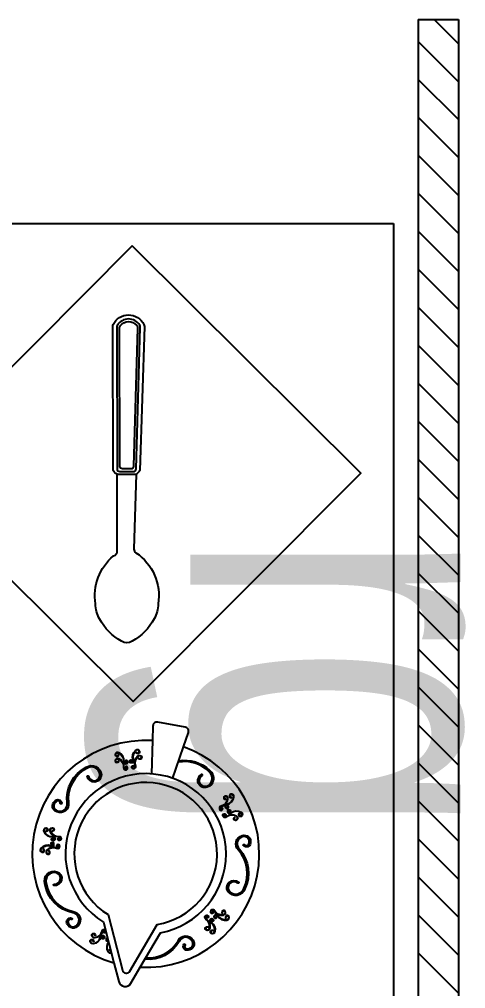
# Model space of a CAD drawing. Header units: millimetres. Extents: x 1573 to 2177, y 1587 to 1932.
# Drawn here: x 1903.574 to 1903.823, y 1896.672 to 1897.213 of the extents above; entities that cross this region are included whole.
import ezdxf

# ---------------------------------------------------------------- set-up
doc = ezdxf.new("R2010")
doc.units = ezdxf.units.MM
doc.header["$LTSCALE"] = 0.03
doc.layers.add('-HIDRO', color=8, linetype='Continuous')
doc.layers.add('Prumadas_T', color=2, linetype='Continuous')
doc.styles.add('CELIO_COTA', font='technic_.ttf', dxfattribs={"width": 0.85})

msp = doc.modelspace()

# ---------------------------------------------------------------- linework, layer by layer
at = {"layer": '-HIDRO'}
for p, q in [((1903.79664, 1897.2133), (1903.81914, 1897.2133)), ((1903.79664, 1897.2133), (1903.79664, 1896.5128)), ((1903.81914, 1897.19972), (1903.80556, 1897.2133)), ((1903.81914, 1897.2133), (1903.81914, 1896.5128)), ((1903.81914, 1897.1785), (1903.79664, 1897.201)), ((1903.81914, 1897.15729), (1903.79664, 1897.17979)), ((1903.81914, 1897.13608), (1903.79664, 1897.15858)), ((1903.81914, 1897.11486), (1903.79664, 1897.13736)), ((1903.81914, 1897.09365), (1903.79664, 1897.11615)), ((1903.25635, 1897.0993), (1903.7828, 1897.0993)), ((1903.7828, 1897.0993), (1903.7828, 1896.6493)), ((1903.81914, 1897.07244), (1903.79664, 1897.09494)), ((1903.81914, 1897.05122), (1903.79664, 1897.07372)), ((1903.81914, 1897.03001), (1903.79664, 1897.05251)), ((1903.81914, 1897.0088), (1903.79664, 1897.0313)), ((1903.81914, 1896.98758), (1903.79664, 1897.01008)), ((1903.81914, 1896.96637), (1903.79664, 1896.98887)), ((1903.81914, 1896.94516), (1903.79664, 1896.96766)), ((1903.81914, 1896.92394), (1903.79664, 1896.94644)), ((1903.81914, 1896.90273), (1903.79664, 1896.92523)), ((1903.81914, 1896.88152), (1903.79664, 1896.90402)), ((1903.81914, 1896.8603), (1903.79664, 1896.8828)), ((1903.81914, 1896.83909), (1903.79664, 1896.86159)), ((1903.81914, 1896.81788), (1903.79664, 1896.84038)), ((1903.81914, 1896.79666), (1903.79664, 1896.81916)), ((1903.64828, 1896.81038), (1903.64769, 1896.79176)), ((1903.65949, 1896.78905), (1903.66559, 1896.80689)), ((1903.81914, 1896.77545), (1903.79664, 1896.79795)), ((1903.81914, 1896.75424), (1903.79664, 1896.77674)), ((1903.81914, 1896.73303), (1903.79664, 1896.75553)), ((1903.81914, 1896.71181), (1903.79664, 1896.73431)), ((1903.81914, 1896.6906), (1903.79664, 1896.7131)), ((1903.81914, 1896.66939), (1903.79664, 1896.69189))]:
    msp.add_line(p, q, dxfattribs=at)
for points in [[(1903.63696, 1897.08678), (1903.55542, 1897.00486)], [(1903.55983, 1896.90959), (1903.63755, 1896.83222), (1903.76454, 1896.9598), (1903.63696, 1897.08678)]]:
    msp.add_lwpolyline(points, dxfattribs=at)
for points in [[(1903.61649, 1896.88676, -0.264783), (1903.62657, 1896.9136, 0.337809), (1903.62864, 1896.9165), (1903.62855, 1896.95922, -0.191235), (1903.62631, 1896.96131), (1903.62611, 1897.04182, -0.114254), (1903.62634, 1897.04281, -0.621447), (1903.64356, 1897.04288, -0.128465), (1903.6438, 1897.04176), (1903.64121, 1896.96131, -0.179417), (1903.63915, 1896.95929), (1903.63794, 1896.91737, 0.281039), (1903.6391, 1896.91534, -0.291767), (1903.65149, 1896.88676, -0.105781), (1903.64933, 1896.8784, -0.136972), (1903.63698, 1896.86585, -0.266562), (1903.63101, 1896.86585, -0.136972), (1903.61866, 1896.8784, -0.105781)], [(1903.64117, 1897.04255, 0.554588), (1903.62869, 1897.04242, 0.137949), (1903.62836, 1897.04125), (1903.62854, 1896.9622, 0.412746), (1903.63004, 1896.96071), (1903.63773, 1896.96069, 0.40657), (1903.63923, 1896.96214), (1903.64152, 1897.04123, 0.155356)], [(1903.63004, 1896.9637), (1903.62986, 1897.04079, -0.165506), (1903.63033, 1897.04216, -0.481652), (1903.63948, 1897.04232, -0.186815), (1903.64, 1897.04078), (1903.63777, 1896.96365, -0.40659), (1903.63627, 1896.96219), (1903.63153, 1896.9622, -0.412743)], [(1903.66559, 1896.80689), (1903.66834, 1896.81494, 0.458076), (1903.66661, 1896.81788), (1903.6512, 1896.82071, 0.458856), (1903.64854, 1896.81857), (1903.64828, 1896.81038, 0.893597), (1903.62677, 1896.68625), (1903.62944, 1896.67583, 0.671086), (1903.63631, 1896.67487), (1903.6415, 1896.68378, 0.86418)], [(1903.6293, 1896.80239, -0.905033), (1903.62769, 1896.80248, -0.596244), (1903.6295, 1896.80346, -0.308625), (1903.63222, 1896.79878, 0.595841), (1903.63389, 1896.79753, 0.611514), (1903.63414, 1896.79906, 0.716828), (1903.63318, 1896.79871, 0.988856), (1903.63336, 1896.79872, -0.742747), (1903.63401, 1896.79892, -0.630435), (1903.63382, 1896.79771, -0.602096), (1903.63241, 1896.79876, 0.308377), (1903.62959, 1896.80362, 0.593047), (1903.6275, 1896.80248, 0.905033), (1903.62949, 1896.80236, 0.664169)], [(1903.63941, 1896.80382, 0.905033), (1903.64094, 1896.80435, 0.596244), (1903.63893, 1896.8048, 0.308625), (1903.63761, 1896.79954, -0.595841), (1903.63636, 1896.79788, -0.611514), (1903.63569, 1896.79928, -0.716828), (1903.63671, 1896.79921, -0.988856), (1903.63653, 1896.79917, 0.742747), (1903.63586, 1896.79918, 0.630435), (1903.63637, 1896.79807, 0.602096), (1903.63743, 1896.79947, -0.308377), (1903.63879, 1896.80493, -0.593047), (1903.64112, 1896.80441, -0.905033), (1903.63924, 1896.80374, -0.664169)], [(1903.6406, 1896.80059, 0.905033), (1903.64213, 1896.80113, 0.596244), (1903.64012, 1896.80157, 0.308625), (1903.6388, 1896.79632, -0.595841), (1903.63755, 1896.79466, -0.611514), (1903.63688, 1896.79605, -0.716828), (1903.6379, 1896.79599, -0.988856), (1903.63772, 1896.79594, 0.742747), (1903.63705, 1896.79596, 0.630435), (1903.63756, 1896.79484, 0.602096), (1903.63862, 1896.79625, -0.308377), (1903.63998, 1896.8017, -0.593047), (1903.64231, 1896.80118, -0.905033), (1903.64043, 1896.80052, -0.664169)], [(1903.61256, 1896.79061, 0.905033), (1903.619, 1896.79119, 0.596244), (1903.61162, 1896.79486, 0.308625), (1903.60141, 1896.77577, -0.595841), (1903.59494, 1896.77053, -0.611514), (1903.59372, 1896.7766, -0.716828), (1903.59761, 1896.77536, -0.988856), (1903.59686, 1896.77534, 0.742747), (1903.59427, 1896.77607, 0.630435), (1903.59518, 1896.77124, 0.602096), (1903.60066, 1896.77566, -0.308377), (1903.61123, 1896.7955, -0.593047), (1903.61975, 1896.79122, -0.905033), (1903.61183, 1896.79046, -0.664169)], [(1903.62926, 1896.79899, -0.905033), (1903.62765, 1896.79908, -0.596244), (1903.62946, 1896.80006, -0.308625), (1903.63218, 1896.79538, 0.595841), (1903.63385, 1896.79413, 0.611514), (1903.6341, 1896.79566, 0.716828), (1903.63313, 1896.79531, 0.988856), (1903.63332, 1896.79532, -0.742747), (1903.63396, 1896.79552, -0.630435), (1903.63378, 1896.79431, -0.602096), (1903.63237, 1896.79536, 0.308377), (1903.62955, 1896.80022, 0.593047), (1903.62746, 1896.79908, 0.905033), (1903.62945, 1896.79896, 0.664169)], [(1903.62358, 1896.71316), (1903.63152, 1896.6821, 0.671086), (1903.63565, 1896.68153), (1903.65089, 1896.70773, 5.549536)], [(1903.68916, 1896.77765, -0.905033), (1903.68874, 1896.77921, -0.596244), (1903.69024, 1896.7778, -0.308625), (1903.68663, 1896.77376, 0.595841), (1903.68595, 1896.77179, 0.611514), (1903.68748, 1896.77202, 0.716828), (1903.68686, 1896.77283, 0.988856), (1903.68692, 1896.77266, -0.742747), (1903.68731, 1896.77211, -0.630435), (1903.6861, 1896.77191, -0.602096), (1903.68667, 1896.77358, 0.308377), (1903.69042, 1896.77776, 0.593047), (1903.68868, 1896.77939, 0.905033), (1903.68919, 1896.77747, 0.664169)], [(1903.6924, 1896.77866, -0.905033), (1903.69199, 1896.78022, -0.596244), (1903.69348, 1896.77881, -0.308625), (1903.68988, 1896.77477, 0.595841), (1903.6892, 1896.7728, 0.611514), (1903.69073, 1896.77304, 0.716828), (1903.6901, 1896.77384, 0.988856), (1903.69016, 1896.77367, -0.742747), (1903.69056, 1896.77312, -0.630435), (1903.68935, 1896.77292, -0.602096), (1903.68991, 1896.77459, 0.308377), (1903.69367, 1896.77877, 0.593047), (1903.69193, 1896.7804, 0.905033), (1903.69243, 1896.77848, 0.664169)], [(1903.69419, 1896.76736, 0.905033), (1903.69517, 1896.76608, 0.596244), (1903.69496, 1896.76813, 0.308625), (1903.68956, 1896.76776, -0.595841), (1903.6876, 1896.76843, -0.611514), (1903.68872, 1896.7695, -0.716828), (1903.68897, 1896.76851, -0.988856), (1903.68887, 1896.76866, 0.742747), (1903.68868, 1896.76931, 0.630435), (1903.68778, 1896.76847, 0.602096), (1903.68944, 1896.7679, -0.308377), (1903.69505, 1896.76829, -0.593047), (1903.69527, 1896.76592, -0.905033), (1903.69406, 1896.7675, -0.664169)], [(1903.69689, 1896.76949, 0.905033), (1903.69787, 1896.76821, 0.596244), (1903.69766, 1896.77025, 0.308625), (1903.69226, 1896.76989, -0.595841), (1903.6903, 1896.77056, -0.611514), (1903.69142, 1896.77163, -0.716828), (1903.69167, 1896.77063, -0.988856), (1903.69157, 1896.77079, 0.742747), (1903.69138, 1896.77144, 0.630435), (1903.69048, 1896.7706, 0.602096), (1903.69214, 1896.77003, -0.308377), (1903.69775, 1896.77042, -0.593047), (1903.69797, 1896.76805, -0.905033), (1903.69676, 1896.76963, -0.664169)], [(1903.589, 1896.75977, 0.905033), (1903.58897, 1896.76138, 0.596244), (1903.58792, 1896.7596, 0.308625), (1903.59251, 1896.75673, -0.595841), (1903.5937, 1896.75503, -0.611514), (1903.59217, 1896.75482, -0.716828), (1903.59255, 1896.75578, -0.988856), (1903.59254, 1896.75559, 0.742747), (1903.59231, 1896.75495, 0.630435), (1903.59353, 1896.7551, 0.602096), (1903.59252, 1896.75654, -0.308377), (1903.58776, 1896.75952, -0.593047), (1903.58897, 1896.76157, -0.905033), (1903.58902, 1896.75958, -0.664169)], [(1903.59244, 1896.7599, 0.905033), (1903.5924, 1896.76152, 0.596244), (1903.59136, 1896.75974, 0.308625), (1903.59595, 1896.75686, -0.595841), (1903.59714, 1896.75516, -0.611514), (1903.59561, 1896.75496, -0.716828), (1903.59598, 1896.75591, -0.988856), (1903.59597, 1896.75572, 0.742747), (1903.59575, 1896.75509, 0.630435), (1903.59697, 1896.75523, 0.602096), (1903.59596, 1896.75668, -0.308377), (1903.59119, 1896.75965, -0.593047), (1903.59241, 1896.7617, -0.905033), (1903.59246, 1896.75972, -0.664169)], [(1903.69595, 1896.73069, 0.905033), (1903.69109, 1896.72644, 0.596244), (1903.69922, 1896.7278, 0.308625), (1903.69626, 1896.74925, -0.595841), (1903.69841, 1896.75729, -0.611514), (1903.70297, 1896.7531, -0.716828), (1903.69908, 1896.75182, -0.988856), (1903.69968, 1896.75227, 0.742747), (1903.70221, 1896.7532, 0.630435), (1903.69863, 1896.75657, 0.602096), (1903.69679, 1896.74978, -0.308377), (1903.69991, 1896.72751, -0.593047), (1903.6905, 1896.72597, -0.905033), (1903.69647, 1896.73124, -0.664169)], [(1903.58724, 1896.74971, -0.905033), (1903.58666, 1896.7482, -0.596244), (1903.58628, 1896.75023, -0.308625), (1903.59157, 1896.75137, 0.595841), (1903.59327, 1896.75257, 0.611514), (1903.5919, 1896.75328, 0.716828), (1903.59193, 1896.75226, 0.988856), (1903.59199, 1896.75244, -0.742747), (1903.59199, 1896.75311, -0.630435), (1903.59309, 1896.75256, -0.602096), (1903.59165, 1896.75154, 0.308377), (1903.58615, 1896.75037, 0.593047), (1903.5866, 1896.74802, 0.905033), (1903.58732, 1896.74988, 0.664169)], [(1903.59046, 1896.74862, -0.905033), (1903.58988, 1896.74711, -0.596244), (1903.5895, 1896.74914, -0.308625), (1903.59479, 1896.75028, 0.595841), (1903.59649, 1896.75148, 0.611514), (1903.59512, 1896.75219, 0.716828), (1903.59515, 1896.75117, 0.988856), (1903.59521, 1896.75135, -0.742747), (1903.59521, 1896.75202, -0.630435), (1903.59631, 1896.75147, -0.602096), (1903.59487, 1896.75045, 0.308377), (1903.58937, 1896.74927, 0.593047), (1903.58982, 1896.74693, 0.905033), (1903.59054, 1896.74879, 0.664169)], [(1903.59327, 1896.73015, 0.905033), (1903.5947, 1896.73645, 0.596244), (1903.58894, 1896.73057, 0.308625), (1903.60394, 1896.71495, -0.595841), (1903.60692, 1896.70718, -0.611514), (1903.60077, 1896.70789, -0.716828), (1903.60316, 1896.71122, -0.988856), (1903.60294, 1896.7105, 0.742747), (1903.60144, 1896.70826, 0.630435), (1903.60632, 1896.70764, 0.602096), (1903.60381, 1896.71421, -0.308377), (1903.5882, 1896.7304, -0.593047), (1903.59491, 1896.73717, -0.905033), (1903.59318, 1896.7294, -0.664169)], [(1903.68737, 1896.71409, -0.905033), (1903.68873, 1896.71497, -0.596244), (1903.68784, 1896.71311, -0.308625), (1903.68289, 1896.7153, 0.595841), (1903.68081, 1896.71533, 0.611514), (1903.6815, 1896.71395, 0.716828), (1903.68208, 1896.71479, 0.988856), (1903.68193, 1896.71468, -0.742747), (1903.68153, 1896.71414, -0.630435), (1903.68097, 1896.71523, -0.602096), (1903.68273, 1896.7152, 0.308377), (1903.68786, 1896.71293, 0.593047), (1903.68888, 1896.71508, 0.905033), (1903.6872, 1896.71401, 0.664169)], [(1903.67914, 1896.70613, 0.905033), (1903.67822, 1896.7048, 0.596244), (1903.68011, 1896.70563, 0.308625), (1903.67809, 1896.71065, -0.595841), (1903.67812, 1896.71273, -0.611514), (1903.67948, 1896.71199, -0.716828), (1903.67862, 1896.71144, -0.988856), (1903.67873, 1896.71159, 0.742747), (1903.67929, 1896.71197, 0.630435), (1903.67822, 1896.71257, 0.602096), (1903.67819, 1896.71081, -0.308377), (1903.68029, 1896.7056, -0.593047), (1903.6781, 1896.70465, -0.905033), (1903.67923, 1896.70629, -0.664169)], [(1903.682, 1896.70422, 0.905033), (1903.68108, 1896.70289, 0.596244), (1903.68297, 1896.70372, 0.308625), (1903.68095, 1896.70874, -0.595841), (1903.68098, 1896.71082, -0.611514), (1903.68234, 1896.71008, -0.716828), (1903.68148, 1896.70953, -0.988856), (1903.68159, 1896.70968, 0.742747), (1903.68215, 1896.71006, 0.630435), (1903.68108, 1896.71066, 0.602096), (1903.68104, 1896.7089, -0.308377), (1903.68315, 1896.70369, -0.593047), (1903.68096, 1896.70274, -0.905033), (1903.68209, 1896.70438, -0.664169)], [(1903.68934, 1896.71132, -0.905033), (1903.69069, 1896.7122, -0.596244), (1903.68981, 1896.71034, -0.308625), (1903.68485, 1896.71252, 0.595841), (1903.68277, 1896.71255, 0.611514), (1903.68347, 1896.71117, 0.716828), (1903.68404, 1896.71202, 0.988856), (1903.68389, 1896.7119, -0.742747), (1903.68349, 1896.71136, -0.630435), (1903.68293, 1896.71245, -0.602096), (1903.68469, 1896.71243, 0.308377), (1903.68983, 1896.71015, 0.593047), (1903.69084, 1896.71231, 0.905033), (1903.68917, 1896.71123, 0.664169)], [(1903.61532, 1896.69821, 0.905033), (1903.61378, 1896.69867, 0.596244), (1903.61514, 1896.69713, 0.308625), (1903.6193, 1896.70061, -0.595841), (1903.62128, 1896.70122, -0.611514), (1903.621, 1896.6997, -0.716828), (1903.62021, 1896.70035, -0.988856), (1903.62039, 1896.70028, 0.742747), (1903.62092, 1896.69987, 0.630435), (1903.62116, 1896.70108, 0.602096), (1903.61948, 1896.70056, -0.308377), (1903.61517, 1896.69695, -0.593047), (1903.6136, 1896.69874, -0.905033), (1903.61551, 1896.69817, -0.664169)]]:
    msp.add_lwpolyline(points, format="xyb", close=True, dxfattribs=at)
for points in [[(1903.62855, 1896.95922, 0.001352), (1903.62857, 1896.95921), (1903.63888, 1896.95918, 0.017689), (1903.63915, 1896.95929)], [(1903.67602, 1896.79094, 0.905033), (1903.67857, 1896.785, 0.596244), (1903.67978, 1896.79315, 0.246915), (1903.66265, 1896.7983, -0.595841)], [(1903.66293, 1896.79911, -0.240588), (1903.68027, 1896.79372, -0.593047), (1903.67883, 1896.7843, -0.905033), (1903.67566, 1896.7916, -0.664169), (1903.67602, 1896.79094, 0.905033)], [(1903.6415, 1896.68378), (1903.65269, 1896.70303, 5.36791), (1903.62096, 1896.70897), (1903.62677, 1896.68625)], [(1903.62215, 1896.70434, 0.025838), (1903.62209, 1896.70439, 0.602096), (1903.62041, 1896.70387, -0.308377), (1903.61611, 1896.70026, -0.593047), (1903.61453, 1896.70205, -0.905033), (1903.61644, 1896.70148, -0.664169), (1903.61625, 1896.70152, 0.905033)], [(1903.61625, 1896.70152, 0.905033), (1903.61471, 1896.70198, 0.596244), (1903.61608, 1896.70044, 0.308625), (1903.62023, 1896.70392, -0.541616), (1903.62207, 1896.70465, -0.611514)], [(1903.6224, 1896.70335, -0.171331), (1903.62193, 1896.70301, -0.716828), (1903.62115, 1896.70366, -0.988856), (1903.62132, 1896.70359, 0.742747), (1903.62186, 1896.70318, 0.253801), (1903.62233, 1896.70362, 0.602096)], [(1903.62323, 1896.70009, 0.513549), (1903.62239, 1896.69896, 0.716828), (1903.62337, 1896.69867, 0.988856), (1903.62322, 1896.69878, -0.742747), (1903.62258, 1896.69899, -0.550675), (1903.62328, 1896.6999, -0.602096)], [(1903.62378, 1896.69796, 0.292529), (1903.62338, 1896.6926, 0.45849), (1903.62532, 1896.69192, 0.905033)], [(1903.64451, 1896.68896, 0.288066), (1903.66256, 1896.69856, -0.595841), (1903.67087, 1896.699, -0.611514), (1903.66829, 1896.69338, -0.716828), (1903.66587, 1896.69667, -0.988856), (1903.66648, 1896.69624, 0.742747), (1903.66816, 1896.69412, 0.630435), (1903.67025, 1896.69857, 0.602096), (1903.66322, 1896.69822, -0.293441), (1903.64409, 1896.68825, -0.593047)], [(1903.62528, 1896.69211, -0.475099), (1903.62355, 1896.69267, -0.28457), (1903.62384, 1896.69772, 0.595841)], [(1903.62483, 1896.69385, 0.176892), (1903.62421, 1896.69356, 0.664169), (1903.62434, 1896.69343, -0.905033)], [(1903.62434, 1896.69343, -0.186943), (1903.62488, 1896.69366, -0.596244)]]:
    msp.add_lwpolyline(points, format="xyb", dxfattribs=at)

# ---------------------------------------------------------------- texts
at = {"layer": 'Prumadas_T', "style": 'CELIO_COTA', "width": 0.85}
msp.add_text('rg', height=0.196552, rotation=270, dxfattribs=at).set_placement((1903.66937, 1896.92754))

doc.saveas('drawing.dxf')
